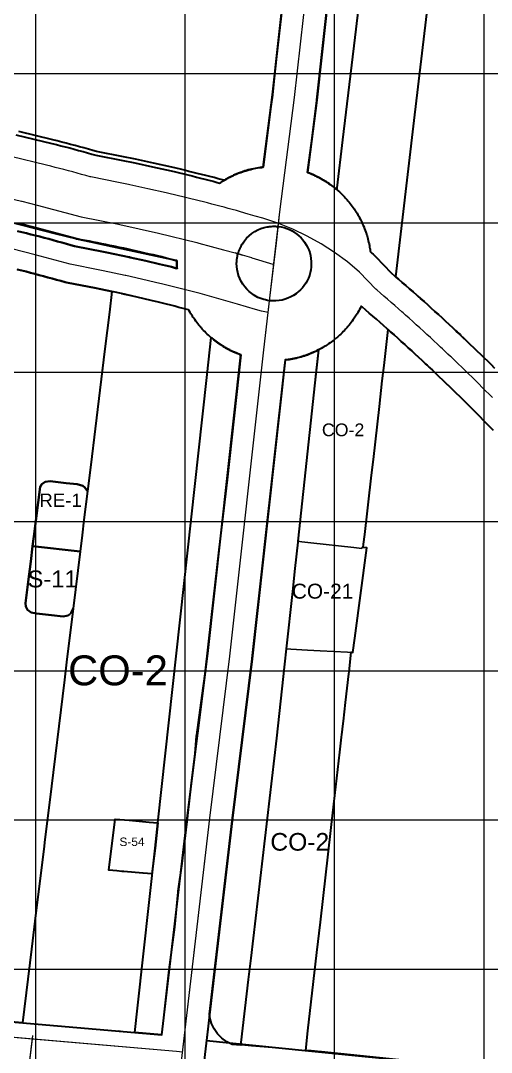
# Model space of a CAD drawing. Header units: millimetres. Extents: x 464536 to 476893, y 870501 to 881610.
# Drawn here: x 468690 to 469005, y 877744 to 878435 of the extents above; entities that cross this region are included whole.
import ezdxf
from ezdxf.enums import TextEntityAlignment as Align

# ---------------------------------------------------------------- set-up
doc = ezdxf.new("R2010")
doc.units = ezdxf.units.MM
for name, color, linetype, lineweight in [('Center_1', 7, 'Continuous', 5), ('Land Use Code', 7, 'Continuous', 35), ('Mixed use', 30, 'Continuous', 35), ('Proposed Road Net work', 7, 'Continuous', 35), ('Recreational _ Environmental', 84, 'Continuous', 35), ('Services', 170, 'Continuous', 35)]:
    doc.layers.add(name, color=color, linetype=linetype, lineweight=lineweight)
doc.layers.add('Commerce_ Business _ Trade', color=10, linetype='Continuous')
doc.layers.add('Grid1', color=7, linetype='Continuous')
doc.styles.add('Arial', font='arial.ttf')

msp = doc.modelspace()

# ---------------------------------------------------------------- linework, layer by layer
at = {"layer": 'Center_1'}
for points in [[(468338.53, 873812.61), (468355.57, 873957.46), (468418.11, 874496.91), (468508.07, 875263.41), (468569.72, 875800.91), (468575.14, 875846.29), (468658.62, 876548.76), (468816.44, 877901.18), (468829.93, 878009.79), (468852.69, 878214.98), (468863.4, 878307.32), (468873.19, 878383.78), (468885.1, 878491.33), (468895.15, 878573.22), (468896.87, 878586.59), (468907.19, 878673.63), (469113.1, 880420.36), (469144.93, 880700.96), (469219, 881312.44)], [(469005.6, 878182.94), (469003.64, 878184.9), (469003.34, 878185.21), (469001.07, 878187.48), (468998.8, 878189.75), (468996.53, 878192), (468994.25, 878194.26), (468991.96, 878196.51), (468989.67, 878198.75), (468987.37, 878200.98), (468985.07, 878203.21), (468982.76, 878205.44), (468980.44, 878207.66), (468978.12, 878209.87), (468977.57, 878210.4), (468975.83, 878212.05), (468974.07, 878213.73), (468973.55, 878214.2), (468972.18, 878215.57), (468970.93, 878216.66), (468968.79, 878218.66), (468966.44, 878220.85), (468964.09, 878223.03), (468961.73, 878225.2), (468959.37, 878227.37), (468957, 878229.53), (468954.63, 878231.68), (468952.25, 878233.83), (468949.86, 878235.97), (468947.47, 878238.11), (468945.81, 878239.59), (468945.08, 878240.24), (468942.68, 878242.37), (468940.27, 878244.49), (468937.86, 878246.6), (468935.44, 878248.71), (468933.02, 878250.81), (468930.59, 878252.9), (468928.16, 878254.99), (468927.54, 878255.53), (468916.7, 878266.83), (468908.51, 878273.71), (468899.9, 878280.06), (468890.9, 878285.85), (468881.56, 878291.06), (468871.9, 878295.67), (468861.97, 878299.66), (468851.81, 878303.01), (468846.88, 878304.44), (468842.12, 878305.82), (468836.96, 878307.32), (468834.23, 878308.08), (468831.47, 878308.84), (468828.71, 878309.59), (468825.95, 878310.33), (468823.19, 878311.07), (468820.43, 878311.8), (468817.67, 878312.52), (468814.9, 878313.24), (468812.13, 878313.95), (468809.36, 878314.66), (468806.59, 878315.35), (468803.82, 878316.05), (468801.04, 878316.73), (468798.27, 878317.41), (468795.49, 878318.08), (468792.71, 878318.75), (468789.93, 878319.4), (468787.17, 878320.05), (468774.91, 878322.77), (468762.94, 878325.42), (468762.03, 878325.62), (468755.18, 878326.99), (468736.76, 878330.67), (468736.4, 878330.75), (468733.46, 878331.57), (468730.53, 878332.38), (468727.59, 878333.18), (468724.66, 878333.97), (468721.72, 878334.76), (468718.78, 878335.54), (468715.84, 878336.31), (468712.9, 878337.08), (468709.95, 878337.83), (468707.03, 878338.58), (468683.12, 878344.36)], [(468671.37, 878318.88), (468690.33, 878314.4), (468690.55, 878314.35), (468700.86, 878311.77), (468700.94, 878311.75), (468700.94, 878311.75), (468730.34, 878303.89), (468755.32, 878298.93), (468756.28, 878298.73), (468782.1, 878292.99), (468807.78, 878286.68), (468809.18, 878286.3), (468825.58, 878281.87), (468833.31, 878279.78), (468838.34, 878278.3), (468833.31, 878279.78), (468844.31, 878276.62), (468844.6, 878276.54), (468858.68, 878272.32), (468859.33, 878272.2), (468859.38, 878272.63)], [(468855.57, 878239.84), (468855.57, 878239.84), (468851.05, 878240.66), (468847.09, 878241.85), (468840.9, 878243.71), (468834.91, 878245.51), (468834.91, 878245.51), (468834.91, 878245.51), (468834.91, 878245.51), (468810, 878252.49), (468810, 878252.49), (468784.94, 878258.9), (468784.94, 878258.9), (468784.93, 878258.9), (468779.97, 878260.05), (468770.68, 878262.21), (468760.23, 878264.63), (468759.74, 878264.74), (468759.73, 878264.75), (468745.01, 878267.88), (468742.82, 878268.33), (468742.81, 878268.33), (468722.95, 878272.21), (468699.45, 878278.58), (468675.83, 878284.47)], [(468210.65, 877795.56), (468220.62, 877794.7), (468794.19, 877745.16), (468798.06, 877744.83)], [(468659.04, 877436.78), (468660.56, 877449.16), (468698.03, 877755.75)]]:
    msp.add_lwpolyline(points, dxfattribs=at)
msp.add_lwpolyline([(468859.38, 878297.63), (468863.72, 878297.25), (468867.93, 878296.12), (468871.88, 878294.28), (468875.45, 878291.78), (468878.53, 878288.7), (468881.03, 878285.13), (468882.87, 878281.18), (468884, 878276.97), (468884.38, 878272.63), (468884, 878268.29), (468882.87, 878264.08), (468881.03, 878260.13), (468878.53, 878256.56), (468875.45, 878253.48), (468871.88, 878250.98), (468867.93, 878249.13), (468863.72, 878248.01), (468859.38, 878247.63), (468855.04, 878248.01), (468850.83, 878249.13), (468846.88, 878250.98), (468843.31, 878253.48), (468840.23, 878256.56), (468837.73, 878260.13), (468835.89, 878264.08), (468834.76, 878268.29), (468834.38, 878272.63), (468834.76, 878276.97), (468835.89, 878281.18), (468837.73, 878285.13), (468840.23, 878288.7), (468843.31, 878291.78), (468846.88, 878294.28), (468850.83, 878296.12), (468855.04, 878297.25)], close=True, dxfattribs=at)
for points in [[(468860.98, 878286.43, 0), (468863.4, 878307.32, 0), (468873.19, 878383.78, 0), (468885.1, 878491.33, 0), (468895.15, 878573.22, 0), (468896.87, 878586.59, 0), (468899.86, 878611.79, 0)], [(468856.68, 878249.4, 0), (468860.98, 878286.43, 0)], [(468797.9, 877742.29, 0), (468816.44, 877901.18, 0), (468829.93, 878009.79, 0), (468852.69, 878214.98, 0), (468856.68, 878249.4, 0)], [(468464.47, 877773.64, 0), (468697.75, 877753.49, 0)], [(468666.45, 877497.35, 0), (468697.75, 877753.49, 0)], [(468697.75, 877753.49, 0), (468698.03, 877755.75, 0)], [(468697.75, 877753.49, 0), (468794.19, 877745.16, 0), (468798.06, 877744.83, 0)]]:
    msp.add_polyline3d(points, dxfattribs=at)
at = {"layer": 'Commerce_ Business _ Trade'}
for points in [[(468867.56, 878014.58), (468871.69, 878052.92), (468873.35, 878068.34), (468875.25, 878086.06), (468875.31, 878086.63), (468878.13, 878086.32), (468883.99, 878085.67), (468912.89, 878082.46), (468918.16, 878081.87), (468918.25, 878082.57), (468921.53, 878082.25), (468912.17, 878012.24), (468908.67, 878012.43), (468890.4, 878013.38), (468881.86, 878013.83), (468870.63, 878014.42)], [(468882.1, 877758.78), (468880.6, 877745.66), (468858.4, 877747.44), (468844.31, 877748.58), (468844.3, 877748.58), (468837.6, 877749.12), (468837.14, 877749.16), (468837.18, 877750.88), (468842.16, 877793.23), (468843.82, 877807.44), (468861.13, 877954.85), (468866.47, 878004.47), (468867.56, 878014.58), (468870.63, 878014.42), (468881.86, 878013.83), (468890.4, 878013.38), (468908.67, 878012.43), (468911.11, 878012.3), (468909.61, 877999.21), (468909.47, 877997.97), (468907.26, 877978.65), (468905.84, 877966.23), (468905.65, 877964.6), (468904.79, 877957.11), (468904.62, 877955.59), (468904.6, 877955.38), (468903.45, 877945.37), (468898.81, 877904.84), (468897.46, 877893.05), (468890.42, 877831.55), (468888.1, 877811.26)]]:
    msp.add_lwpolyline(points, close=True, dxfattribs=at)
for points in [[(468979.6, 878590.4, 0), (468953.28, 878368.35, 0)], [(468923.9, 878280.44, 0), (468923.87, 878280.73, 0), (468923.71, 878281.88, 0), (468923.54, 878283.02, 0), (468923.35, 878284.11, 0), (468923.13, 878285.31, 0), (468922.89, 878286.44, 0), (468922.63, 878287.57, 0), (468922.36, 878288.7, 0), (468922.06, 878289.82, 0), (468921.74, 878290.94, 0), (468921.41, 878292.05, 0), (468921.05, 878293.15, 0), (468920.68, 878294.23, 0), (468920.38, 878295.06, 0), (468920.18, 878295.62, 0), (468919.85, 878296.45, 0), (468919.43, 878297.5, 0), (468918.98, 878298.57, 0), (468918.5, 878299.63, 0), (468918.01, 878300.68, 0), (468917.5, 878301.72, 0), (468916.97, 878302.75, 0), (468916.44, 878303.75, 0), (468916.01, 878304.53, 0), (468915.73, 878305.02, 0), (468915.27, 878305.81, 0), (468914.68, 878306.79, 0), (468914.06, 878307.77, 0), (468913.42, 878308.74, 0), (468912.77, 878309.7, 0), (468912.1, 878310.64, 0), (468911.41, 878311.58, 0), (468910.71, 878312.5, 0), (468909.99, 878313.41, 0), (468909.23, 878314.33, 0), (468908.5, 878315.2, 0), (468907.73, 878316.06, 0), (468906.95, 878316.92, 0), (468906.15, 878317.76, 0), (468905.34, 878318.59, 0), (468904.51, 878319.4, 0), (468903.67, 878320.2, 0), (468902.81, 878320.98, 0), (468901.95, 878321.75, 0), (468901.36, 878322.24, 0), (468901.49, 878323.34, 0), (468903.63, 878341.39, 0), (468904.79, 878351.13, 0), (468905.3, 878355.45, 0), (468913.44, 878424.14, 0), (468919.68, 878476.73, 0)], [(468953.28, 878368.35, 0), (468940.89, 878263.83, 0), (468940.38, 878264.27, 0), (468937.92, 878266.38, 0), (468937.9, 878266.4, 0)]]:
    msp.add_polyline3d(points, dxfattribs=at)
for points in [[(468768.08, 877774.09, 0), (468766.27, 877757.61, 0), (468759.48, 877758.2, 0), (468755.1, 877758.71, 0), (468754.51, 877758.66, 0), (468753.91, 877758.68, 0), (468753.89, 877758.68, 0), (468718, 877761.78, 0), (468690.99, 877764.11, 0), (468697.03, 877813.53, 0), (468699.99, 877837.74, 0), (468705.44, 877882.32, 0), (468705.79, 877885.2, 0), (468709.04, 877911.74, 0), (468719.08, 877993.89, 0), (468720.51, 878005.64, 0), (468724.9, 878041.56, 0), (468729.58, 878079.85, 0), (468730.93, 878090.84, 0), (468732.18, 878101.06, 0), (468732.94, 878107.32, 0), (468734.51, 878120.2, 0), (468736.66, 878137.76, 0), (468739.62, 878161.99, 0), (468744.37, 878200.85, 0), (468746.17, 878215.53, 0), (468747.68, 878227.88, 0), (468749.18, 878240.17, 0), (468750.85, 878253.86, 0), (468757.05, 878252.54, 0), (468757.4, 878252.45, 0), (468767.86, 878250.03, 0), (468777.15, 878247.87, 0), (468781.92, 878246.77, 0), (468782.17, 878246.71, 0), (468784.74, 878246.08, 0), (468787.5, 878245.4, 0), (468790.26, 878244.7, 0), (468793.01, 878244.01, 0), (468795.76, 878243.3, 0), (468798.52, 878242.59, 0), (468801.27, 878241.87, 0), (468802.26, 878241.61, 0), (468802.32, 878241.5, 0), (468802.75, 878240.72, 0), (468803.02, 878240.24, 0), (468803.49, 878239.44, 0), (468804.08, 878238.47, 0), (468804.7, 878237.49, 0), (468805.33, 878236.52, 0), (468805.99, 878235.56, 0), (468806.66, 878234.61, 0), (468807.34, 878233.67, 0), (468808.05, 878232.75, 0), (468808.77, 878231.84, 0), (468809.52, 878230.92, 0), (468810.26, 878230.06, 0), (468811.02, 878229.19, 0), (468811.81, 878228.34, 0), (468812.6, 878227.49, 0), (468813.42, 878226.67, 0), (468814.25, 878225.85, 0), (468815.09, 878225.05, 0), (468815.94, 878224.27, 0), (468816.81, 878223.51, 0), (468817.27, 878223.11, 0), (468814.56, 878198.32, 0), (468811.44, 878169.93, 0), (468781.67, 877898.14, 0), (468779.8, 877881.1, 0)], [(468919.39, 878084.62, 0), (468919.14, 878082.48, 0), (468918.25, 878082.57, 0), (468918.16, 878081.87, 0), (468912.89, 878082.46, 0), (468883.99, 878085.67, 0), (468878.13, 878086.32, 0), (468875.31, 878086.63, 0), (468886.74, 878192.8, 0), (468887.43, 878199.15, 0), (468889.12, 878214.83, 0), (468889.51, 878215.03, 0), (468890.51, 878215.57, 0), (468891.28, 878216, 0), (468891.77, 878216.27, 0), (468892.57, 878216.74, 0), (468893.54, 878217.33, 0), (468894.52, 878217.95, 0), (468895.49, 878218.58, 0), (468896.45, 878219.24, 0), (468897.4, 878219.91, 0), (468898.33, 878220.59, 0), (468899.25, 878221.3, 0), (468900.16, 878222.02, 0), (468901.08, 878222.77, 0), (468901.95, 878223.51, 0), (468902.81, 878224.27, 0), (468903.67, 878225.05, 0), (468904.51, 878225.85, 0), (468905.34, 878226.67, 0), (468906.15, 878227.49, 0), (468906.95, 878228.34, 0), (468907.73, 878229.19, 0), (468908.5, 878230.06, 0), (468909.23, 878230.92, 0), (468909.99, 878231.84, 0), (468910.71, 878232.75, 0), (468911.41, 878233.67, 0), (468912.1, 878234.61, 0), (468912.77, 878235.56, 0), (468913.42, 878236.52, 0), (468914.06, 878237.49, 0), (468914.68, 878238.47, 0), (468915.27, 878239.44, 0), (468915.73, 878240.24, 0), (468916.01, 878240.72, 0), (468916.44, 878241.5, 0), (468916.97, 878242.5, 0), (468917.5, 878243.53, 0), (468917.79, 878244.13, 0), (468918.4, 878243.6, 0), (468920.81, 878241.54, 0), (468923.2, 878239.47, 0), (468925.6, 878237.39, 0), (468927.99, 878235.31, 0), (468930.37, 878233.22, 0), (468932.75, 878231.12, 0), (468935.12, 878229.02, 0), (468935.84, 878228.38, 0), (468933.08, 878204.29, 0), (468931.92, 878194.11, 0), (468929.95, 878176.96, 0), (468925.9, 878141.52, 0), (468924.68, 878130.9, 0), (468920.13, 878091.13, 0)]]:
    msp.add_polyline3d(points, close=True, dxfattribs=at)
at = {"layer": 'Grid1'}
for p, q in [((468700, 870600), (468700, 881600)), ((468700, 870600), (468700, 881600)), ((468800, 870600), (468800, 881600)), ((468900, 870600), (468900, 881600)), ((469000, 870600), (469000, 881600)), ((464700, 878400), (472600, 878400)), ((464700, 878300), (472600, 878300)), ((464700, 878200), (472600, 878200)), ((464700, 878100), (472600, 878100)), ((464700, 878000), (472600, 878000)), ((464700, 877900), (472600, 877900)), ((464700, 877800), (472600, 877800))]:
    msp.add_line(p, q, dxfattribs=at)
at = {"layer": 'Mixed use'}
for points in [[(469007.08, 878202.66), (469004.77, 878204.94), (469002.46, 878207.22), (469000.14, 878209.48), (468997.82, 878211.75), (468995.49, 878214), (468993.15, 878216.25), (468990.81, 878218.5), (468988.46, 878220.74), (468986.11, 878222.97), (468984.99, 878223.96), (468983.75, 878225.2), (468983.12, 878225.78), (468981.39, 878227.42), (468979.02, 878229.63), (468976.65, 878231.84), (468974.27, 878234.05), (468971.88, 878236.24), (468969.49, 878238.44), (468967.09, 878240.62), (468964.69, 878242.8), (468962.29, 878244.98), (468959.87, 878247.14), (468957.46, 878249.31), (468955.03, 878251.46), (468952.6, 878253.61), (468950.17, 878255.76), (468947.73, 878257.89), (468945.29, 878260.03), (468942.84, 878262.15), (468940.89, 878263.83), (468953.28, 878368.35), (468979.6, 878590.4)], [(468687.55, 878268.72), (468690.47, 878267.98), (468693.39, 878267.24), (468696.3, 878266.48), (468699.21, 878265.72), (468702.13, 878264.95), (468705.04, 878264.17), (468707.94, 878263.39), (468710.85, 878262.6), (468713.75, 878261.8), (468716.65, 878260.99), (468719.57, 878260.17), (468720.55, 878259.94), (468740.3, 878256.09), (468742.45, 878255.65), (468750.85, 878253.86), (468749.18, 878240.17), (468747.68, 878227.88), (468746.17, 878215.53), (468739.62, 878161.99), (468736.66, 878137.76), (468734.51, 878120.2), (468732.86, 878122.61), (468731.32, 878123.9), (468727.62, 878124.83), (468720.3, 878125.63), (468709.46, 878126.82), (468706.28, 878126.51), (468703.96, 878124.92), (468702.83, 878123.12), (468698.61, 878089.92), (468697.77, 878083.33), (468696.52, 878073.12), (468694.85, 878059.41), (468693.11, 878045.19), (468693.27, 878042.91), (468694.36, 878040.73), (468696.88, 878038.87), (468700.31, 878038.29), (468710.33, 878037.19), (468718.3, 878036.32), (468721.66, 878036.93), (468721.83, 878037.08), (468722.42, 878037.61), (468722.94, 878038.08), (468723.6, 878038.67), (468724.9, 878041.56), (468720.51, 878005.64), (468719.08, 877993.89), (468709.04, 877911.74), (468705.79, 877885.2), (468705.44, 877882.32), (468699.99, 877837.74), (468697.03, 877813.53), (468690.99, 877764.11), (468646.97, 877767.91)]]:
    msp.add_lwpolyline(points, dxfattribs=at)
msp.add_polyline3d([(469128.52, 877720.15, 0), (468891.13, 877744.8, 0), (468891.07, 877744.81, 0), (468890.84, 877744.83, 0), (468884.37, 877745.35, 0), (468880.6, 877745.66, 0), (468882.1, 877758.78, 0), (468888.1, 877811.26, 0), (468890.42, 877831.55, 0), (468897.46, 877893.05, 0), (468898.81, 877904.84, 0), (468903.45, 877945.37, 0), (468904.6, 877955.38, 0), (468904.62, 877955.59, 0), (468904.79, 877957.11, 0), (468905.65, 877964.6, 0), (468905.84, 877966.23, 0), (468907.26, 877978.65, 0), (468909.47, 877997.97, 0), (468909.61, 877999.21, 0), (468911.11, 878012.3, 0), (468912.17, 878012.24, 0), (468913.45, 878021.77, 0), (468921.53, 878082.25, 0), (468919.14, 878082.48, 0), (468919.39, 878084.62, 0), (468920.13, 878091.13, 0), (468924.68, 878130.9, 0), (468925.9, 878141.52, 0), (468929.95, 878176.96, 0), (468931.92, 878194.11, 0), (468933.08, 878204.29, 0), (468935.84, 878228.38, 0), (468937.49, 878226.92, 0), (468939.85, 878224.81, 0), (468942.21, 878222.69, 0), (468944.56, 878220.56, 0), (468946.9, 878218.43, 0), (468949.25, 878216.3, 0), (468951.58, 878214.16, 0), (468953.91, 878212.01, 0), (468956.24, 878209.86, 0), (468958.56, 878207.7, 0), (468960.87, 878205.53, 0), (468961.94, 878204.6, 0), (468963.18, 878203.36, 0), (468963.82, 878202.78, 0), (468965.48, 878201.19, 0), (468967.78, 878199, 0), (468970.08, 878196.82, 0), (468972.36, 878194.62, 0), (468974.65, 878192.42, 0), (468976.92, 878190.22, 0), (468979.19, 878188.01, 0), (468981.46, 878185.79, 0), (468983.72, 878183.57, 0), (468985.97, 878181.35, 0), (468988.22, 878179.11, 0), (468990.47, 878176.88, 0), (468992.7, 878174.63, 0), (468994.94, 878172.38, 0), (468997.16, 878170.13, 0), (468999.38, 878167.87, 0), (469001.6, 878165.6, 0), (469003.81, 878163.33, 0), (469006.01, 878161.05, 0)], dxfattribs=at)
at = {"layer": 'Proposed Road Net work'}
for points in [[(468686.61, 878358.95, 0), (468710.65, 878353.14, 0), (468713.68, 878352.36, 0), (468716.66, 878351.6, 0), (468719.63, 878350.82, 0), (468722.61, 878350.04, 0), (468725.58, 878349.25, 0), (468728.56, 878348.46, 0), (468731.53, 878347.65, 0), (468734.5, 878346.84, 0), (468737.46, 878346.02, 0), (468740.06, 878345.3, 0), (468758.12, 878341.7, 0), (468765.12, 878340.3, 0), (468766.19, 878340.07, 0), (468778.15, 878337.41, 0), (468790.5, 878334.67, 0), (468793.37, 878334, 0), (468796.18, 878333.34, 0), (468799, 878332.66, 0), (468801.81, 878331.98, 0), (468804.62, 878331.3, 0), (468807.43, 878330.6, 0), (468810.24, 878329.9, 0), (468813.04, 878329.2, 0), (468815.85, 878328.48, 0), (468818.65, 878327.76, 0), (468821.45, 878327.04, 0), (468822.99, 878326.55, 0), (468823.75, 878326.99, 0), (468824.39, 878327.4, 0), (468824.92, 878327.74, 0), (468825.71, 878328.23, 0), (468826.71, 878328.82, 0), (468827.72, 878329.39, 0), (468828.74, 878329.95, 0), (468829.77, 878330.49, 0), (468830.8, 878331.01, 0), (468831.65, 878331.41, 0), (468832.21, 878331.68, 0), (468832.91, 878331.99, 0), (468833.97, 878332.45, 0), (468835.04, 878332.9, 0), (468836.12, 878333.32, 0), (468837.21, 878333.73, 0), (468838.3, 878334.11, 0), (468839.4, 878334.48, 0), (468840.51, 878334.83, 0), (468841.24, 878335.04, 0), (468841.84, 878335.21, 0), (468842.74, 878335.46, 0), (468843.87, 878335.75, 0), (468845, 878336.01, 0), (468846.13, 878336.26, 0), (468847.27, 878336.49, 0), (468848.41, 878336.69, 0), (468849.55, 878336.88, 0), (468850.3, 878336.99, 0), (468850.92, 878337.07, 0), (468851.63, 878337.16, 0), (468852.1, 878337.21, 0), (468858.3, 878385.56, 0), (468870.2, 878493.07, 0)], [(468686.61, 878358.95, 0), (468710.65, 878353.14, 0), (468713.68, 878352.36, 0), (468716.66, 878351.6, 0), (468719.63, 878350.82, 0), (468722.61, 878350.04, 0), (468725.58, 878349.25, 0), (468728.56, 878348.46, 0), (468731.53, 878347.65, 0), (468734.5, 878346.84, 0), (468737.46, 878346.02, 0), (468740.06, 878345.3, 0), (468758.12, 878341.7, 0), (468765.12, 878340.3, 0), (468766.19, 878340.07, 0), (468778.15, 878337.41, 0), (468790.5, 878334.67, 0), (468793.37, 878334, 0), (468796.18, 878333.34, 0), (468799, 878332.66, 0), (468801.81, 878331.98, 0), (468804.62, 878331.3, 0), (468807.43, 878330.6, 0), (468810.24, 878329.9, 0), (468813.04, 878329.2, 0), (468815.85, 878328.48, 0), (468818.65, 878327.76, 0), (468821.45, 878327.04, 0), (468822.99, 878326.55, 0), (468823.75, 878326.99, 0), (468824.39, 878327.4, 0), (468824.92, 878327.74, 0), (468825.71, 878328.23, 0), (468826.71, 878328.82, 0), (468827.72, 878329.39, 0), (468828.74, 878329.95, 0), (468829.77, 878330.49, 0), (468830.8, 878331.01, 0), (468831.65, 878331.41, 0), (468832.21, 878331.68, 0), (468832.91, 878331.99, 0), (468833.97, 878332.45, 0), (468835.04, 878332.9, 0), (468836.12, 878333.32, 0), (468837.21, 878333.73, 0), (468838.3, 878334.11, 0), (468839.4, 878334.48, 0), (468840.51, 878334.83, 0), (468841.24, 878335.04, 0), (468841.84, 878335.21, 0), (468842.74, 878335.46, 0), (468843.87, 878335.75, 0), (468845, 878336.01, 0), (468846.13, 878336.26, 0), (468847.27, 878336.49, 0), (468848.41, 878336.69, 0), (468849.55, 878336.88, 0), (468850.3, 878336.99, 0), (468850.92, 878337.07, 0), (468851.63, 878337.16, 0), (468852.1, 878337.21, 0), (468858.3, 878385.56, 0), (468870.2, 878493.07, 0)], [(468900, 878489.6, 0), (468888.09, 878382, 0), (468881.84, 878333.64, 0), (468882.64, 878333.32, 0), (468883.72, 878332.9, 0), (468884.79, 878332.45, 0), (468885.85, 878331.99, 0), (468886.54, 878331.68, 0), (468887.11, 878331.41, 0), (468887.95, 878331.01, 0), (468888.99, 878330.49, 0), (468890.02, 878329.95, 0), (468891.04, 878329.39, 0), (468892.04, 878328.82, 0), (468893.04, 878328.23, 0), (468894.03, 878327.62, 0), (468894.67, 878327.21, 0), (468895.19, 878326.87, 0), (468895.97, 878326.35, 0), (468896.92, 878325.69, 0), (468897.86, 878325.01, 0), (468898.79, 878324.31, 0), (468899.71, 878323.6, 0), (468900.61, 878322.87, 0), (468901.33, 878322.27, 0), (468901.81, 878321.87, 0), (468902.38, 878321.37, 0), (468903.24, 878320.59, 0), (468904.09, 878319.8, 0), (468904.93, 878319, 0), (468905.75, 878318.18, 0), (468906.55, 878317.34, 0), (468907.34, 878316.49, 0), (468907.97, 878315.8, 0), (468908.38, 878315.33, 0), (468908.88, 878314.75, 0), (468909.62, 878313.86, 0), (468910.35, 878312.96, 0), (468911.06, 878312.04, 0), (468911.76, 878311.11, 0), (468912.44, 878310.17, 0), (468913.1, 878309.22, 0), (468913.62, 878308.44, 0), (468913.96, 878307.92, 0), (468914.37, 878307.28, 0), (468914.98, 878306.29, 0), (468915.57, 878305.29, 0), (468916.15, 878304.29, 0), (468916.7, 878303.27, 0), (468917.24, 878302.24, 0), (468917.76, 878301.2, 0), (468918.17, 878300.36, 0), (468918.43, 878299.79, 0), (468918.74, 878299.1, 0), (468919.2, 878298.04, 0), (468919.65, 878296.96, 0), (468920.07, 878295.88, 0), (468920.48, 878294.8, 0), (468920.87, 878293.7, 0), (468921.23, 878292.6, 0), (468921.51, 878291.71, 0), (468921.69, 878291.11, 0), (468921.91, 878290.38, 0), (468922.21, 878289.26, 0), (468922.5, 878288.14, 0), (468922.77, 878287.01, 0), (468923.01, 878285.88, 0), (468923.24, 878284.74, 0), (468923.44, 878283.6, 0), (468923.6, 878282.67, 0), (468923.69, 878282.05, 0), (468923.8, 878281.3, 0), (468923.89, 878280.45, 0), (468924.83, 878279.67, 0), (468925.77, 878278.84, 0), (468926.67, 878278.04, 0), (468927.53, 878277.21, 0), (468937.9, 878266.4, 0), (468940.38, 878264.27, 0), (468942.84, 878262.15, 0), (468945.29, 878260.03, 0), (468947.73, 878257.89, 0), (468950.17, 878255.76, 0), (468952.6, 878253.61, 0), (468955.03, 878251.46, 0), (468955.78, 878250.8, 0), (468957.46, 878249.31, 0), (468959.87, 878247.14, 0), (468962.29, 878244.98, 0), (468964.69, 878242.8, 0), (468967.09, 878240.62, 0), (468969.49, 878238.44, 0), (468971.88, 878236.24, 0), (468974.27, 878234.05, 0), (468976.65, 878231.84, 0), (468979.02, 878229.63, 0), (468980.99, 878227.8, 0), (468982.04, 878226.87, 0), (468982.78, 878226.19, 0), (468983.92, 878225.05, 0), (468984.31, 878224.69, 0), (468986.17, 878222.91, 0), (468987.89, 878221.28, 0), (468988.46, 878220.74, 0), (468990.81, 878218.5, 0), (468993.15, 878216.25, 0), (468995.49, 878214, 0), (468997.82, 878211.75, 0), (469000.14, 878209.48, 0), (469002.46, 878207.22, 0), (469004.78, 878204.94, 0), (469007.08, 878202.67, 0)], [(468687.7, 878294.45, 0), (468690.68, 878293.71, 0), (468693.66, 878292.96, 0), (468696.64, 878292.21, 0), (468699.62, 878291.45, 0), (468702.6, 878290.67, 0), (468705.57, 878289.9, 0), (468708.54, 878289.11, 0), (468711.52, 878288.32, 0), (468714.48, 878287.52, 0), (468717.45, 878286.71, 0), (468720.42, 878285.89, 0), (468723.38, 878285.07, 0), (468725.84, 878284.38, 0), (468745.32, 878280.58, 0), (468747.57, 878280.12, 0), (468762.41, 878276.96, 0), (468763.05, 878276.81, 0), (468773.51, 878274.38, 0), (468782.8, 878272.23, 0), (468787.83, 878271.06, 0), (468790.72, 878270.35, 0), (468793.54, 878269.65, 0), (468794.45, 878269.45, 0), (468794.43, 878269.95, 0), (468794.4, 878270.89, 0), (468794.38, 878271.82, 0), (468794.38, 878272.45, 0), (468794.38, 878273.21, 0), (468794.4, 878274.14, 0), (468794.41, 878274.59, 0), (468792.78, 878274.99, 0), (468789.96, 878275.69, 0), (468787.14, 878276.37, 0), (468784.32, 878277.05, 0), (468781.5, 878277.72, 0), (468778.68, 878278.39, 0), (468775.85, 878279.05, 0), (468773.02, 878279.7, 0), (468770.2, 878280.34, 0), (468767.37, 878280.98, 0), (468764.53, 878281.61, 0), (468761.7, 878282.23, 0), (468758.86, 878282.85, 0), (468756.03, 878283.45, 0), (468753.18, 878284.06, 0), (468752.25, 878284.25, 0), (468749.51, 878284.82, 0), (468746.77, 878285.39, 0), (468744.04, 878285.94, 0), (468741.3, 878286.49, 0), (468738.56, 878287.04, 0), (468735.81, 878287.57, 0), (468733.07, 878288.1, 0), (468730.33, 878288.63, 0), (468727.56, 878289.15, 0), (468726.46, 878289.4, 0), (468697.17, 878297.23, 0), (468694.62, 878297.88, 0), (468692.08, 878298.52, 0), (468689.53, 878299.15, 0)], [(468687.7, 878294.45, 0), (468690.68, 878293.71, 0), (468693.66, 878292.96, 0), (468696.64, 878292.21, 0), (468699.62, 878291.45, 0), (468702.6, 878290.67, 0), (468705.57, 878289.9, 0), (468708.54, 878289.11, 0), (468711.52, 878288.32, 0), (468714.48, 878287.52, 0), (468717.45, 878286.71, 0), (468720.42, 878285.89, 0), (468723.38, 878285.07, 0), (468725.84, 878284.38, 0), (468745.32, 878280.58, 0), (468747.57, 878280.12, 0), (468762.41, 878276.96, 0), (468763.05, 878276.81, 0), (468773.51, 878274.38, 0), (468782.8, 878272.23, 0), (468787.83, 878271.06, 0), (468790.72, 878270.35, 0), (468793.54, 878269.65, 0), (468794.45, 878269.45, 0), (468794.43, 878269.95, 0), (468794.4, 878270.89, 0), (468794.38, 878271.82, 0), (468794.38, 878272.45, 0), (468794.38, 878273.21, 0), (468794.4, 878274.14, 0), (468794.41, 878274.59, 0), (468792.78, 878274.99, 0), (468789.96, 878275.69, 0), (468787.14, 878276.37, 0), (468784.32, 878277.05, 0), (468781.5, 878277.72, 0), (468778.68, 878278.39, 0), (468775.85, 878279.05, 0), (468773.02, 878279.7, 0), (468770.2, 878280.34, 0), (468767.37, 878280.98, 0), (468764.53, 878281.61, 0), (468761.7, 878282.23, 0), (468758.86, 878282.85, 0), (468756.03, 878283.45, 0), (468753.18, 878284.06, 0), (468752.25, 878284.25, 0), (468749.51, 878284.82, 0), (468746.77, 878285.39, 0), (468744.04, 878285.94, 0), (468741.3, 878286.49, 0), (468738.56, 878287.04, 0), (468735.81, 878287.57, 0), (468733.07, 878288.1, 0), (468730.33, 878288.63, 0), (468727.56, 878289.15, 0), (468726.46, 878289.4, 0), (468697.17, 878297.23, 0), (468694.62, 878297.88, 0), (468692.08, 878298.52, 0), (468689.53, 878299.15, 0)], [(468473.66, 877782.88, 0), (468784.4, 877756.04, 0), (468801.55, 877902.97, 0), (468815.04, 878011.54, 0), (468837.21, 878211.51, 0), (468836.12, 878211.93, 0), (468835.04, 878212.36, 0), (468833.97, 878212.8, 0), (468832.91, 878213.26, 0), (468832.21, 878213.58, 0), (468831.65, 878213.84, 0), (468830.8, 878214.25, 0), (468829.77, 878214.76, 0), (468828.74, 878215.3, 0), (468827.72, 878215.86, 0), (468826.71, 878216.43, 0), (468825.71, 878217.02, 0), (468824.92, 878217.52, 0), (468824.39, 878217.85, 0), (468823.75, 878218.26, 0), (468822.79, 878218.91, 0), (468821.83, 878219.57, 0), (468820.89, 878220.25, 0), (468819.96, 878220.94, 0), (468819.05, 878221.65, 0), (468818.14, 878222.38, 0), (468817.42, 878222.98, 0), (468816.95, 878223.39, 0), (468816.38, 878223.89, 0), (468815.51, 878224.66, 0), (468814.66, 878225.45, 0), (468813.83, 878226.26, 0), (468813.01, 878227.08, 0), (468812.2, 878227.91, 0), (468811.41, 878228.76, 0), (468810.78, 878229.46, 0), (468810.37, 878229.93, 0), (468809.88, 878230.5, 0), (468809.13, 878231.39, 0), (468808.41, 878232.3, 0), (468807.69, 878233.21, 0), (468807, 878234.14, 0), (468806.32, 878235.08, 0), (468805.66, 878236.03, 0), (468805.14, 878236.81, 0), (468804.79, 878237.34, 0), (468804.39, 878237.98, 0), (468803.78, 878238.96, 0), (468803.18, 878239.96, 0), (468802.61, 878240.97, 0), (468802.14, 878241.72, 0), (468801.27, 878241.87, 0), (468798.52, 878242.59, 0), (468795.76, 878243.3, 0), (468793.01, 878244.01, 0), (468790.26, 878244.7, 0), (468787.5, 878245.4, 0), (468784.74, 878246.08, 0), (468782.05, 878246.74, 0), (468777.15, 878247.87, 0), (468767.86, 878250.03, 0), (468757.19, 878252.5, 0), (468742.45, 878255.65, 0), (468740.31, 878256.09, 0), (468720.55, 878259.94, 0), (468719.57, 878260.17, 0), (468716.65, 878260.99, 0), (468713.75, 878261.8, 0), (468710.85, 878262.6, 0), (468707.94, 878263.39, 0), (468705.04, 878264.17, 0), (468702.13, 878264.95, 0), (468699.21, 878265.72, 0), (468696.3, 878266.48, 0), (468693.39, 878267.24, 0), (468690.47, 878267.98, 0), (468687.55, 878268.72, 0)], [(468473.66, 877782.88, 0), (468784.4, 877756.04, 0), (468801.55, 877902.97, 0), (468815.04, 878011.54, 0), (468837.21, 878211.51, 0), (468836.12, 878211.93, 0), (468835.04, 878212.36, 0), (468833.97, 878212.8, 0), (468832.91, 878213.26, 0), (468832.21, 878213.58, 0), (468831.65, 878213.84, 0), (468830.8, 878214.25, 0), (468829.77, 878214.76, 0), (468828.74, 878215.3, 0), (468827.72, 878215.86, 0), (468826.71, 878216.43, 0), (468825.71, 878217.02, 0), (468824.92, 878217.52, 0), (468824.39, 878217.85, 0), (468823.75, 878218.26, 0), (468822.79, 878218.91, 0), (468821.83, 878219.57, 0), (468820.89, 878220.25, 0), (468819.96, 878220.94, 0), (468819.05, 878221.65, 0), (468818.14, 878222.38, 0), (468817.42, 878222.98, 0), (468816.95, 878223.39, 0), (468816.38, 878223.89, 0), (468815.51, 878224.66, 0), (468814.66, 878225.45, 0), (468813.83, 878226.26, 0), (468813.01, 878227.08, 0), (468812.2, 878227.91, 0), (468811.41, 878228.76, 0), (468810.78, 878229.46, 0), (468810.37, 878229.93, 0), (468809.88, 878230.5, 0), (468809.13, 878231.39, 0), (468808.41, 878232.3, 0), (468807.69, 878233.21, 0), (468807, 878234.14, 0), (468806.32, 878235.08, 0), (468805.66, 878236.03, 0), (468805.14, 878236.81, 0), (468804.79, 878237.34, 0), (468804.39, 878237.98, 0), (468803.78, 878238.96, 0), (468803.18, 878239.96, 0), (468802.61, 878240.97, 0), (468802.14, 878241.72, 0), (468801.27, 878241.87, 0), (468798.52, 878242.59, 0), (468795.76, 878243.3, 0), (468793.01, 878244.01, 0), (468790.26, 878244.7, 0), (468787.5, 878245.4, 0), (468784.74, 878246.08, 0), (468782.05, 878246.74, 0), (468777.15, 878247.87, 0), (468767.86, 878250.03, 0), (468757.19, 878252.5, 0), (468742.45, 878255.65, 0), (468740.31, 878256.09, 0), (468720.55, 878259.94, 0), (468719.57, 878260.17, 0), (468716.65, 878260.99, 0), (468713.75, 878261.8, 0), (468710.85, 878262.6, 0), (468707.94, 878263.39, 0), (468705.04, 878264.17, 0), (468702.13, 878264.95, 0), (468699.21, 878265.72, 0), (468696.3, 878266.48, 0), (468693.39, 878267.24, 0), (468690.47, 878267.98, 0), (468687.55, 878268.72, 0)], [(468917.77, 878244.08, 0), (468917.76, 878244.05, 0), (468917.24, 878243.01, 0), (468916.7, 878241.99, 0), (468916.15, 878240.97, 0), (468915.57, 878239.96, 0), (468914.98, 878238.96, 0), (468914.37, 878237.98, 0), (468913.96, 878237.34, 0), (468913.62, 878236.81, 0), (468913.1, 878236.03, 0), (468912.44, 878235.08, 0), (468911.76, 878234.14, 0), (468911.06, 878233.21, 0), (468910.35, 878232.3, 0), (468909.62, 878231.39, 0), (468908.88, 878230.5, 0), (468908.38, 878229.93, 0), (468907.97, 878229.46, 0), (468907.34, 878228.76, 0), (468906.55, 878227.91, 0), (468905.75, 878227.08, 0), (468904.93, 878226.26, 0), (468904.09, 878225.45, 0), (468903.24, 878224.66, 0), (468902.38, 878223.89, 0), (468901.81, 878223.39, 0), (468901.33, 878222.98, 0), (468900.61, 878222.38, 0), (468899.71, 878221.65, 0), (468898.79, 878220.94, 0), (468897.86, 878220.25, 0), (468896.92, 878219.57, 0), (468895.97, 878218.91, 0), (468895.19, 878218.38, 0), (468894.67, 878218.04, 0), (468894.03, 878217.63, 0), (468893.04, 878217.02, 0), (468892.04, 878216.43, 0), (468891.04, 878215.86, 0), (468890.02, 878215.3, 0), (468888.99, 878214.76, 0), (468887.95, 878214.25, 0), (468887.11, 878213.84, 0), (468886.54, 878213.58, 0), (468885.85, 878213.26, 0), (468884.79, 878212.8, 0), (468883.72, 878212.36, 0), (468882.64, 878211.93, 0), (468881.55, 878211.53, 0), (468880.45, 878211.14, 0), (468879.35, 878210.77, 0), (468878.25, 878210.43, 0), (468877.52, 878210.21, 0), (468876.92, 878210.04, 0), (468876.01, 878209.79, 0), (468874.89, 878209.51, 0), (468873.76, 878209.24, 0), (468872.63, 878208.99, 0), (468871.49, 878208.77, 0), (468870.35, 878208.56, 0), (468869.42, 878208.41, 0), (468868.81, 878208.31, 0), (468868.05, 878208.21, 0), (468866.94, 878208.08, 0), (468844.83, 878008.04, 0), (468831.33, 877899.39, 0), (468756.26, 877256.1, 0)], [(469006.01, 878161.05, 0), (469003.81, 878163.33, 0), (469001.6, 878165.6, 0), (468999.38, 878167.87, 0), (468997.16, 878170.13, 0), (468994.94, 878172.38, 0), (468992.85, 878174.48, 0), (468990.47, 878176.88, 0), (468988.22, 878179.11, 0), (468985.98, 878181.34, 0), (468983.71, 878183.58, 0), (468981.46, 878185.79, 0), (468979.19, 878188.01, 0), (468976.92, 878190.22, 0), (468974.64, 878192.42, 0), (468972.36, 878194.62, 0), (468970.08, 878196.82, 0), (468967.78, 878199, 0), (468967.24, 878199.52, 0), (468965.48, 878201.19, 0), (468963.62, 878202.96, 0), (468962.96, 878203.59, 0), (468961.94, 878204.6, 0), (468960.87, 878205.54, 0), (468958.56, 878207.7, 0), (468956.24, 878209.86, 0), (468953.91, 878212.01, 0), (468951.58, 878214.16, 0), (468949.25, 878216.3, 0), (468946.9, 878218.43, 0), (468944.56, 878220.56, 0), (468942.21, 878222.69, 0), (468939.85, 878224.81, 0), (468937.49, 878226.92, 0), (468935.84, 878228.38, 0), (468935.12, 878229.02, 0), (468932.75, 878231.12, 0), (468930.37, 878233.22, 0), (468927.99, 878235.31, 0), (468925.6, 878237.39, 0), (468923.2, 878239.47, 0), (468920.81, 878241.54, 0), (468918.4, 878243.6, 0), (468917.77, 878244.08, 0), (468917.24, 878243.01, 0), (468916.7, 878241.99, 0), (468916.15, 878240.97, 0), (468915.57, 878239.96, 0), (468914.98, 878238.96, 0), (468914.37, 878237.98, 0), (468913.96, 878237.34, 0), (468913.62, 878236.81, 0), (468913.1, 878236.03, 0), (468912.44, 878235.08, 0), (468911.76, 878234.14, 0), (468911.06, 878233.21, 0), (468910.35, 878232.3, 0), (468909.62, 878231.39, 0), (468908.88, 878230.5, 0), (468908.38, 878229.93, 0), (468907.97, 878229.46, 0), (468907.34, 878228.76, 0), (468906.55, 878227.91, 0), (468905.75, 878227.08, 0), (468904.93, 878226.26, 0), (468904.09, 878225.45, 0), (468903.24, 878224.66, 0), (468902.38, 878223.89, 0), (468901.81, 878223.39, 0), (468901.33, 878222.98, 0), (468900.61, 878222.38, 0), (468899.71, 878221.65, 0), (468898.79, 878220.94, 0), (468897.86, 878220.25, 0), (468896.92, 878219.57, 0), (468895.97, 878218.91, 0), (468895.19, 878218.38, 0), (468894.67, 878218.04, 0), (468894.03, 878217.63, 0), (468893.04, 878217.02, 0), (468892.04, 878216.43, 0), (468891.04, 878215.86, 0), (468890.02, 878215.3, 0), (468888.99, 878214.76, 0), (468887.95, 878214.25, 0), (468887.11, 878213.84, 0), (468886.54, 878213.58, 0), (468885.85, 878213.26, 0), (468884.79, 878212.8, 0), (468883.72, 878212.36, 0), (468882.64, 878211.93, 0), (468881.55, 878211.53, 0), (468880.45, 878211.14, 0), (468879.35, 878210.77, 0), (468878.25, 878210.43, 0), (468877.52, 878210.21, 0), (468876.92, 878210.04, 0), (468876.01, 878209.79, 0), (468874.89, 878209.51, 0), (468873.76, 878209.24, 0), (468872.63, 878208.99, 0), (468871.49, 878208.77, 0), (468870.35, 878208.56, 0), (468869.42, 878208.41, 0), (468868.81, 878208.31, 0), (468868.05, 878208.21, 0), (468866.94, 878208.08, 0), (468844.83, 878008.04, 0), (468831.33, 877899.39, 0), (468814.17, 877752.36, 0), (468880.23, 877745.68, 0), (468969.78, 877736.64, 0)]]:
    msp.add_polyline3d(points, dxfattribs=at)
at = {"layer": 'Recreational _ Environmental'}
for points in [[(468919.68, 878476.73), (468913.44, 878424.14), (468905.3, 878355.45), (468901.49, 878323.34), (468901.36, 878322.24), (468901.08, 878322.48), (468900.16, 878323.24), (468899.25, 878323.96), (468898.33, 878324.66), (468897.4, 878325.35), (468896.45, 878326.02), (468895.49, 878326.67), (468894.52, 878327.31), (468893.54, 878327.93), (468892.57, 878328.51), (468891.77, 878328.98), (468891.28, 878329.26), (468890.51, 878329.69), (468889.51, 878330.22), (468888.47, 878330.75), (468887.43, 878331.26), (468886.38, 878331.75), (468885.32, 878332.22), (468884.25, 878332.68), (468883.2, 878333.1), (468882.37, 878333.42), (468881.89, 878333.6), (468884.84, 878356.67), (468888.07, 878381.88), (468888.09, 878382), (468888.12, 878382.28), (468899.99, 878489.49)], [(468865.04, 878446.45), (468860.94, 878409.42), (468859.06, 878392.46), (468858.3, 878385.56), (468858.29, 878385.49), (468857.32, 878377.94), (468855.27, 878361.88), (468852.11, 878337.22), (468851.28, 878337.12), (468850.13, 878336.96), (468848.99, 878336.79), (468847.89, 878336.6), (468846.7, 878336.38), (468845.56, 878336.14), (468844.43, 878335.88), (468843.3, 878335.61), (468842.18, 878335.31), (468841.07, 878334.99), (468839.96, 878334.66), (468838.85, 878334.3), (468837.78, 878333.93), (468836.94, 878333.63), (468836.39, 878333.42), (468835.56, 878333.1), (468834.5, 878332.68), (468833.44, 878332.22), (468832.38, 878331.75), (468831.33, 878331.26), (468830.28, 878330.75), (468829.25, 878330.22), (468828.25, 878329.69), (468827.47, 878329.26), (468826.99, 878328.98), (468826.19, 878328.51), (468826.03, 878328.42), (468824.89, 878328.72), (468822.08, 878329.46), (468819.27, 878330.18), (468816.47, 878330.91), (468813.66, 878331.62), (468810.84, 878332.33), (468808.03, 878333.03), (468805.22, 878333.73), (468802.4, 878334.41), (468799.58, 878335.09), (468796.76, 878335.77), (468793.94, 878336.44), (468791.06, 878337.11), (468778.7, 878339.85), (468766.73, 878342.51), (468765.64, 878342.75), (468758.61, 878344.15), (468740.64, 878347.74), (468738.13, 878348.43), (468735.16, 878349.25), (468732.18, 878350.06), (468729.21, 878350.87), (468726.23, 878351.67), (468723.25, 878352.46), (468720.27, 878353.24), (468717.28, 878354.02), (468714.3, 878354.79), (468711.24, 878355.56), (468688.52, 878361.03)], [(468659.39, 878306.11), (468690.27, 878298.51), (468712.81, 878292.84), (468726.68, 878289.34), (468727.17, 878289.23), (468739.99, 878286.45), (468742.74, 878285.86), (468791.37, 878275.34), (468794.41, 878274.5), (468794.39, 878273.79), (468794.38, 878272.63), (468794.39, 878271.46), (468794.42, 878270.31), (468794.46, 878269.42), (468793.54, 878269.65), (468790.72, 878270.35), (468787.95, 878271.03), (468787.71, 878271.09), (468782.8, 878272.23), (468773.51, 878274.38), (468763.05, 878276.81), (468762.57, 878276.92), (468762.36, 878276.97), (468747.57, 878280.12), (468745.32, 878280.58), (468725.84, 878284.38), (468723.38, 878285.07), (468720.42, 878285.89), (468717.45, 878286.71), (468714.48, 878287.52), (468711.52, 878288.32), (468708.54, 878289.11), (468705.57, 878289.9), (468702.6, 878290.67), (468699.62, 878291.45), (468696.64, 878292.21), (468693.66, 878292.96), (468690.68, 878293.71), (468687.7, 878294.45)]]:
    msp.add_lwpolyline(points, dxfattribs=at)
msp.add_lwpolyline([(468834.38, 878272.94, -0.047421), (468834.89, 878277.65, -0.018494), (468835.62, 878280.11, -0.027617), (468837.05, 878283.66, -0.018697), (468838.23, 878285.96, -0.188608), (468852.89, 878296.77), (468854.72, 878297.19, -0.030368), (468857.73, 878297.57, -0.016543), (468859.38, 878297.63), (468859.72, 878297.62, -0.025425), (468862.26, 878297.46, -0.711888), (468872.48, 878251.33, -0.168303), (468856.5, 878247.79, -0.109409), (468846.28, 878251.33, -0.176631), (468835.65, 878264.76, -0.080184), (468834.38, 878272.63)], format="xyb", close=True, dxfattribs=at)
for points in [[(468785.39, 877767.59), (468784.18, 877756.06), (468766.27, 877757.61), (468768.08, 877774.09), (468779.8, 877881.1), (468781.67, 877898.14), (468811.44, 878169.93), (468814.56, 878198.32), (468817.27, 878223.11), (468817.67, 878222.77), (468818.59, 878222.02), (468819.5, 878221.3), (468820.43, 878220.59), (468821.36, 878219.91), (468822.31, 878219.24), (468823.27, 878218.58), (468824.24, 878217.95), (468825.22, 878217.33), (468826.19, 878216.74), (468826.99, 878216.27), (468827.47, 878216), (468828.25, 878215.57), (468829.25, 878215.03), (468830.28, 878214.5), (468831.33, 878213.99), (468832.38, 878213.5), (468833.44, 878213.03), (468834.5, 878212.58), (468835.56, 878212.15), (468836.39, 878211.83), (468836.94, 878211.62), (468837.21, 878211.52), (468827.93, 878127.8), (468822.57, 878080.88), (468817.38, 878035.53), (468813.09, 877997.98), (468811.11, 877983.39), (468808.59, 877965.29), (468807.44, 877956.94), (468807.34, 877956.08), (468806.41, 877944.54), (468803.68, 877923.05), (468803.64, 877922.74), (468801.55, 877902.97), (468801.54, 877902.89), (468797.59, 877870.82), (468795.09, 877852.25), (468795.03, 877851.74), (468792.67, 877828.14), (468788.98, 877799.66)], [(468837.18, 877750.88), (468837.14, 877749.16), (468831.37, 877749.62), (468827.74, 877751.43), (468824.45, 877753.81), (468821.61, 877756.71), (468819.29, 877760.05), (468817.56, 877763.72), (468816.46, 877767.63), (468816.22, 877769.89), (468831.33, 877899.39), (468831.34, 877899.47), (468844.83, 878008.04), (468844.85, 878008.22), (468844.85, 878008.24), (468852.61, 878078.2), (468852.86, 878080.22), (468852.87, 878080.55), (468866.63, 878204.61), (468867.02, 878208.08), (468867.48, 878208.13), (468868.63, 878208.29), (468869.77, 878208.46), (468870.86, 878208.65), (468872.06, 878208.88), (468873.19, 878209.11), (468874.33, 878209.37), (468875.45, 878209.65), (468876.57, 878209.94), (468877.69, 878210.26), (468878.8, 878210.6), (468879.9, 878210.95), (468880.98, 878211.32), (468881.82, 878211.62), (468882.37, 878211.83), (468883.2, 878212.15), (468884.25, 878212.58), (468885.32, 878213.03), (468886.38, 878213.5), (468887.43, 878213.99), (468888.47, 878214.5), (468889.12, 878214.83), (468886.74, 878192.8), (468875.31, 878086.63), (468875.25, 878086.06), (468873.35, 878068.34), (468871.69, 878052.92), (468867.56, 878014.58), (468866.47, 878004.47), (468861.13, 877954.85), (468843.82, 877807.44), (468842.16, 877793.23)], [(468729.58, 878079.85), (468697.77, 878083.33), (468698.61, 878089.92), (468702.83, 878123.12), (468703.96, 878124.92), (468706.28, 878126.51), (468709.46, 878126.82), (468720.3, 878125.63), (468727.62, 878124.83), (468731.32, 878123.9), (468732.86, 878122.61), (468734.51, 878120.2), (468732.18, 878101.06), (468730.93, 878090.84)]]:
    msp.add_lwpolyline(points, close=True, dxfattribs=at)
at = {"layer": 'Services'}
for points in [[(468729.58, 878079.85), (468724.9, 878041.56), (468723.6, 878038.67), (468722.94, 878038.08), (468722.42, 878037.61), (468721.83, 878037.08), (468721.66, 878036.93), (468718.3, 878036.32), (468710.33, 878037.19), (468700.31, 878038.29), (468696.88, 878038.87), (468694.36, 878040.73), (468693.27, 878042.91), (468693.11, 878045.19), (468694.85, 878059.41), (468696.52, 878073.12), (468697.77, 878083.33)], [(468779.8, 877881.1), (468777.69, 877863.85), (468771.87, 877864.35), (468771.5, 877864.39), (468758.96, 877865.47), (468757.51, 877865.59), (468754.14, 877865.88), (468748.78, 877866.35), (468752.97, 877900.61), (468762.42, 877899.8), (468775.83, 877898.64), (468775.87, 877898.64), (468781.67, 877898.14)]]:
    msp.add_lwpolyline(points, close=True, dxfattribs=at)

# ---------------------------------------------------------------- texts
at = {"layer": 'Land Use Code', "color": 7, "true_color": 0xffffff, "style": 'Arial'}
for s, height, p in [('CO-2', 8.509, (468905.65, 878154.48)), ('RE-1', 8.928, (468716.51, 878107)), ('S-11', 11.327, (468711.14, 878052.37)), ('CO-21', 10.019, (468891.9, 878045.23)), ('CO-2', 20.038, (468754.95, 877984.18)), ('CO-2', 11.81, (468876.66, 877875.93)), ('S-54', 5.688, (468764.32, 877880.85))]:
    msp.add_text(s, height=height, dxfattribs=at).set_placement(p, align=Align.BOTTOM_CENTER)

doc.saveas('drawing.dxf')
